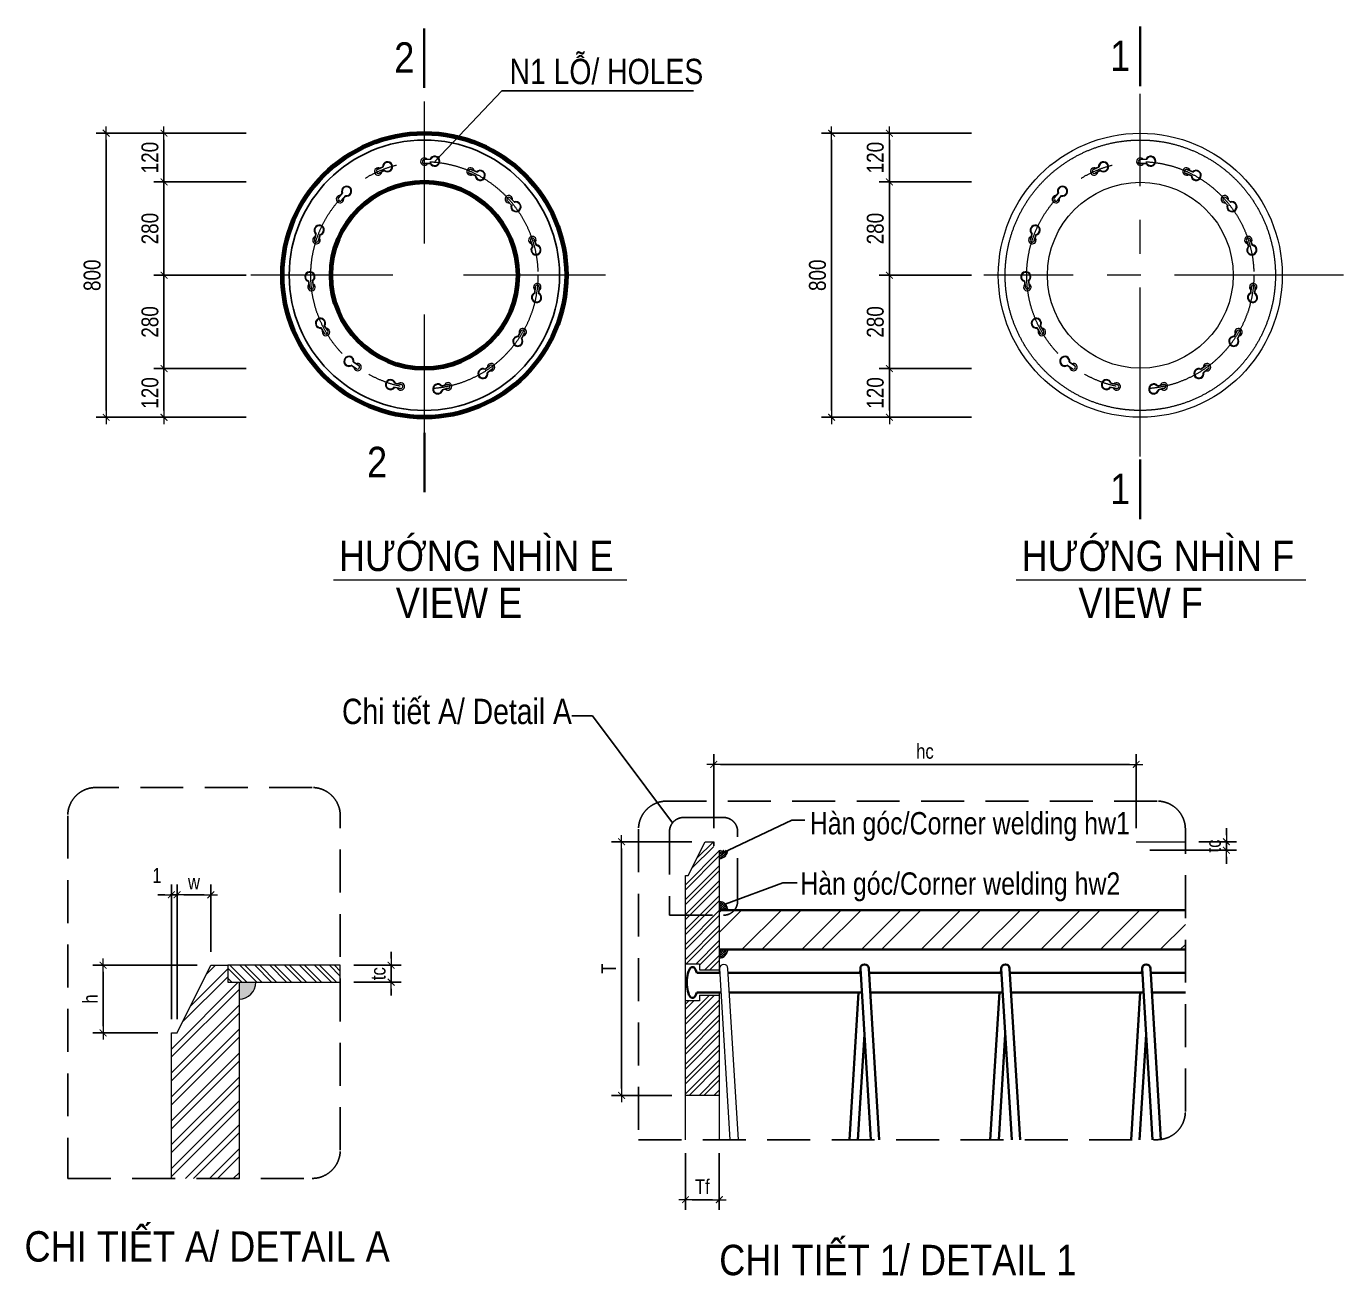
# Model space of a CAD drawing. Header units: millimetres. Extents: x -2123450 to -961021, y -260876 to 649159.
# Drawn here: x -1622978 to -1603493, y -89138 to -70667 of the extents above; entities that cross this region are included whole.
import ezdxf
from ezdxf.enums import TextEntityAlignment as Align

# ---------------------------------------------------------------- set-up
doc = ezdxf.new("R2010")
doc.units = ezdxf.units.MM
doc.header["$LTSCALE"] = 1000
doc.header["$MEASUREMENT"] = 0
doc.header["$PDMODE"] = 66
for name, pattern in [('CENTER2', [1.125, 0.75, -0.125, 0.125, -0.125]), ('CENTERX2', [4, 2.5, -0.5, 0.5, -0.5]), ('HIDDEN', [0.375, 0.25, -0.125]), ('HIDDEN2', [4.7625, 3.175, -1.5875])]:
    doc.linetypes.add(name, pattern=pattern)
doc.layers.get('0').update_dxf_attribs({"linetype": 'CONTINUOUS'})
doc.layers.get('DEFPOINTS').update_dxf_attribs({"linetype": 'CONTINUOUS'})
for name, color, linetype, lineweight in [('4.DIM-F', 1, 'CONTINUOUS', 15), ('NDC_S_AXIS', 5, 'CENTER2', 15), ('NDC_S_CONTINUOUS', 3, 'CONTINUOUS', 20), ('NDC_S_DIM', 1, 'CONTINUOUS', 9), ('NDC_S_HATCH MATERIAL', 8, 'CONTINUOUS', 13), ('NDC_S_LEADER', 1, 'CONTINUOUS', 9), ('NDC_S_REBAR', 4, 'CONTINUOUS', 35), ('NDC_S_REBAR NO. BOX', 1, 'CONTINUOUS', 9), ('NDC_S_REBAR SECTION', 6, 'CONTINUOUS', 25), ('NDC_S_STIRRUP', 2, 'CONTINUOUS', 25), ('NDC_S_VN TEXT', 7, 'CONTINUOUS', 9), ('netmanh', 6, 'CONTINUOUS', 15)]:
    doc.layers.add(name, color=color, linetype=linetype, lineweight=lineweight)
doc.styles.add('NDC_ARIAL', font='arial.ttf', dxfattribs={"width": 0.8})
doc.dimstyles.new('DIM', dxfattribs={"dimtxt": 0.03, "dimasz": 0.035, "dimexe": 0.03, "dimexo": 0.03, "dimgap": 0.005, "dimtad": 1, "dimdec": 0, "dimlfac": 10000, "dimzin": 0, "dimdsep": 46, "dimtxsty": 'NDC_ARIAL', "dimblk": 'DOTSMALL', "dimcen": 0.05, "dimclrd": 1, "dimclre": 1, "dimadec": 0, "dimazin": 0, "dimtfac": 1, "dimtdec": 0, "dimtofl": 0, "dimtmove": 0, "dimatfit": 3, "dimfxl": 0.03, "dimtolj": 1, "dimtzin": 0, "dimarcsym": 0})
doc.dimstyles.new('NDC_1-100', dxfattribs={"dimscale": 100, "dimtxt": 2.2, "dimasz": 1, "dimexe": 1.5, "dimexo": 2, "dimgap": 0.8, "dimtad": 1, "dimdec": 0, "dimdsep": 46, "dimtxsty": 'NDC_ARIAL', "dimblk": 'DIMMARK', "dimcen": 49999.938995, "dimdle": 1.5, "dimclrd": 1, "dimclre": 1, "dimclrt": 3, "dimadec": 0, "dimazin": 0, "dimtfac": 1, "dimtdec": 0, "dimtix": 1, "dimtmove": 2, "dimatfit": 3, "dimfxl": 1, "dimarcsym": 0})
doc.dimstyles.new('NDC_1-25(25)', dxfattribs={"dimscale": 100, "dimtxt": 2.5, "dimasz": 1, "dimexe": 1.5, "dimexo": 0, "dimgap": 0.8, "dimtad": 1, "dimdec": 0, "dimlfac": 0.25, "dimdsep": 46, "dimtxsty": 'NDC_ARIAL', "dimblk": 'DIMMARK', "dimcen": 49999.938995, "dimdle": 1.5, "dimclrd": 1, "dimclre": 1, "dimclrt": 3, "dimadec": 0, "dimazin": 0, "dimtfac": 1, "dimtdec": 0, "dimtix": 1, "dimtmove": 2, "dimatfit": 3, "dimfxl": 1, "dimarcsym": 0})

# ---------------------------------------------------------------- blocks, each defined once
blk = doc.blocks.new('DIMMARK')
at = {"layer": 'NDC_S_DIM', "color": 1}
blk.add_line((-1.5, 0), (1, 0), dxfattribs=at)
at = {"layer": 'NDC_S_DIM', "color": 2, "const_width": 0.15}
blk.add_lwpolyline([(-0.5, -0.5), (0.5, 0.5)], dxfattribs=at)
blk = doc.blocks.new('*D1329')
at = {"layer": 'DEFPOINTS', "color": 0, "transparency": 16777216}
for p in [(-1618335, -84548), (-1617582, -84548), (-1618335, -84798)]:
    blk.add_point(p, dxfattribs=at)
at = {"layer": 'NDC_S_DIM', "color": 1, "lineweight": -2, "transparency": 16777216}
for p, q in [((-1617582, -84448), (-1617582, -84348)), ((-1618135, -84548), (-1617432, -84548)), ((-1617582, -84798), (-1617582, -84548)), ((-1618135, -84798), (-1617432, -84798)), ((-1617582, -84898), (-1617582, -84998))]:
    blk.add_line(p, q, dxfattribs=at)
at = {"layer": 'NDC_S_DIM', "color": 1, "lineweight": -2, "transparency": 16777216, "xscale": 100, "yscale": 100, "zscale": 100}
for p, rotation in [((-1617582, -84548), 270), ((-1617582, -84798), 90)]:
    blk.add_blockref('DIMMARK', p, dxfattribs=dict(at, rotation=rotation))
at = {"layer": 'NDC_S_DIM', "color": 3, "transparency": 16777216, "insert": (-1617774, -84673), "char_height": 220, "attachment_point": 5, "rotation": 90, "style": 'NDC_ARIAL'}
blk.add_mtext('tc', dxfattribs=at)
blk = doc.blocks.new('*D1330')
at = {"layer": 'DEFPOINTS', "color": 0, "transparency": 16777216}
for p in [(-1620832, -83507), (-1620832, -85548), (-1620749, -85548)]:
    blk.add_point(p, dxfattribs=at)
at = {"layer": 'NDC_S_DIM', "color": 1, "lineweight": -2, "transparency": 16777216}
for p, q in [((-1620832, -85348), (-1620832, -83357)), ((-1620749, -85348), (-1620749, -83357)), ((-1620932, -83507), (-1621032, -83507)), ((-1620749, -83507), (-1620832, -83507)), ((-1620649, -83507), (-1620549, -83507))]:
    blk.add_line(p, q, dxfattribs=at)
at = {"layer": 'NDC_S_DIM', "color": 1, "lineweight": -2, "transparency": 16777216, "xscale": 100, "yscale": 100, "zscale": 100}
blk.add_blockref('DIMMARK', (-1620832, -83507), dxfattribs=at)
at = {"layer": 'NDC_S_DIM', "color": 1, "lineweight": -2, "transparency": 16777216, "xscale": 100, "yscale": 100, "zscale": 100, "rotation": 180}
blk.add_blockref('DIMMARK', (-1620749, -83507), dxfattribs=at)
at = {"layer": 'NDC_S_DIM', "color": 3, "transparency": 16777216, "insert": (-1621047, -83221), "char_height": 220, "attachment_point": 5, "style": 'NDC_ARIAL'}
blk.add_mtext('1', dxfattribs=at)
blk = doc.blocks.new('*D1331')
at = {"layer": 'DEFPOINTS', "color": 0, "transparency": 16777216}
for p in [(-1620249, -83507), (-1620249, -84548), (-1620749, -85548)]:
    blk.add_point(p, dxfattribs=at)
at = {"layer": 'NDC_S_DIM', "color": 1, "lineweight": -2, "transparency": 16777216}
for p, q in [((-1620749, -85348), (-1620749, -83357)), ((-1620249, -84348), (-1620249, -83357)), ((-1620649, -83507), (-1620349, -83507))]:
    blk.add_line(p, q, dxfattribs=at)
at = {"layer": 'NDC_S_DIM', "color": 1, "lineweight": -2, "transparency": 16777216, "xscale": 100, "yscale": 100, "zscale": 100, "rotation": 180}
blk.add_blockref('DIMMARK', (-1620749, -83507), dxfattribs=at)
at = {"layer": 'NDC_S_DIM', "color": 1, "lineweight": -2, "transparency": 16777216, "xscale": 100, "yscale": 100, "zscale": 100}
blk.add_blockref('DIMMARK', (-1620249, -83507), dxfattribs=at)
at = {"layer": 'NDC_S_DIM', "color": 3, "transparency": 16777216, "insert": (-1620499, -83317), "char_height": 220, "attachment_point": 5, "style": 'NDC_ARIAL'}
blk.add_mtext('w', dxfattribs=at)
blk = doc.blocks.new('*D1332')
at = {"layer": 'DEFPOINTS', "color": 0, "transparency": 16777216}
for p in [(-1620249, -84548), (-1621843, -85548), (-1620832, -85548)]:
    blk.add_point(p, dxfattribs=at)
at = {"layer": 'NDC_S_DIM', "color": 1, "lineweight": -2, "transparency": 16777216}
for p, q in [((-1620449, -84548), (-1621993, -84548)), ((-1621843, -84648), (-1621843, -85448)), ((-1621032, -85548), (-1621993, -85548))]:
    blk.add_line(p, q, dxfattribs=at)
at = {"layer": 'NDC_S_DIM', "color": 1, "lineweight": -2, "transparency": 16777216, "xscale": 100, "yscale": 100, "zscale": 100}
for p, rotation in [((-1621843, -84548), 90), ((-1621843, -85548), 270)]:
    blk.add_blockref('DIMMARK', p, dxfattribs=dict(at, rotation=rotation))
at = {"layer": 'NDC_S_DIM', "color": 3, "transparency": 16777216, "insert": (-1622033, -85048), "char_height": 220, "attachment_point": 5, "rotation": 90, "style": 'NDC_ARIAL'}
blk.add_mtext('h', dxfattribs=at)
blk = doc.blocks.new('*D1322')
at = {"layer": 'DEFPOINTS', "color": 0, "transparency": 16777216}
for p in [(-1612811, -81579), (-1612811, -82723), (-1606561, -82723)]:
    blk.add_point(p, dxfattribs=at)
at = {"layer": 'NDC_S_DIM', "color": 1, "lineweight": -2, "transparency": 16777216}
for p, q in [((-1612811, -82523), (-1612811, -81429)), ((-1606561, -82523), (-1606561, -81429)), ((-1606661, -81579), (-1612711, -81579))]:
    blk.add_line(p, q, dxfattribs=at)
at = {"layer": 'NDC_S_DIM', "color": 1, "lineweight": -2, "transparency": 16777216, "xscale": 100, "yscale": 100, "zscale": 100, "rotation": 180}
blk.add_blockref('DIMMARK', (-1612811, -81579), dxfattribs=at)
at = {"layer": 'NDC_S_DIM', "color": 1, "lineweight": -2, "transparency": 16777216, "xscale": 100, "yscale": 100, "zscale": 100}
blk.add_blockref('DIMMARK', (-1606561, -81579), dxfattribs=at)
at = {"layer": 'NDC_S_DIM', "color": 3, "transparency": 16777216, "insert": (-1609686, -81387), "char_height": 220, "attachment_point": 5, "style": 'NDC_ARIAL'}
blk.add_mtext('hc', dxfattribs=at)
blk = doc.blocks.new('*D1323')
at = {"layer": 'DEFPOINTS', "color": 0, "transparency": 16777216}
for p in [(-1605834, -82723), (-1606561, -82848), (-1605227, -82848)]:
    blk.add_point(p, dxfattribs=at)
at = {"layer": 'NDC_S_DIM', "color": 1, "lineweight": -2, "transparency": 16777216}
for p, q in [((-1605227, -82623), (-1605227, -82523)), ((-1605634, -82723), (-1605077, -82723)), ((-1605227, -82723), (-1605227, -82848)), ((-1606361, -82848), (-1605077, -82848)), ((-1605227, -82948), (-1605227, -83048))]:
    blk.add_line(p, q, dxfattribs=at)
at = {"layer": 'NDC_S_DIM', "color": 1, "lineweight": -2, "transparency": 16777216, "xscale": 100, "yscale": 100, "zscale": 100}
for p, rotation in [((-1605227, -82723), 270), ((-1605227, -82848), 90)]:
    blk.add_blockref('DIMMARK', p, dxfattribs=dict(at, rotation=rotation))
at = {"layer": 'NDC_S_DIM', "color": 3, "transparency": 16777216, "insert": (-1605419, -82785), "char_height": 220, "attachment_point": 5, "rotation": 90, "style": 'NDC_ARIAL'}
blk.add_mtext('tc', dxfattribs=at)
blk = doc.blocks.new('*D1341')
at = {"layer": 'DEFPOINTS', "color": 0, "transparency": 16777216}
for p in [(-1613228, -87128), (-1612728, -87128), (-1612728, -88015)]:
    blk.add_point(p, dxfattribs=at)
at = {"layer": 'NDC_S_DIM', "color": 1, "lineweight": -2, "transparency": 16777216}
for p, q in [((-1613228, -87328), (-1613228, -88165)), ((-1612728, -87328), (-1612728, -88165)), ((-1613128, -88015), (-1612828, -88015))]:
    blk.add_line(p, q, dxfattribs=at)
at = {"layer": 'NDC_S_DIM', "color": 1, "lineweight": -2, "transparency": 16777216, "xscale": 100, "yscale": 100, "zscale": 100, "rotation": 180}
blk.add_blockref('DIMMARK', (-1613228, -88015), dxfattribs=at)
at = {"layer": 'NDC_S_DIM', "color": 1, "lineweight": -2, "transparency": 16777216, "xscale": 100, "yscale": 100, "zscale": 100}
blk.add_blockref('DIMMARK', (-1612728, -88015), dxfattribs=at)
at = {"layer": 'NDC_S_DIM', "color": 3, "transparency": 16777216, "insert": (-1612978, -87823), "char_height": 220, "attachment_point": 5, "style": 'NDC_ARIAL'}
blk.add_mtext('Tf', dxfattribs=at)
blk = doc.blocks.new('*D1342')
at = {"layer": 'DEFPOINTS', "color": 0, "transparency": 16777216}
for p in [(-1612936, -82723), (-1614174, -86473), (-1613228, -86473)]:
    blk.add_point(p, dxfattribs=at)
at = {"layer": 'NDC_S_DIM', "color": 1, "lineweight": -2, "transparency": 16777216}
for p, q in [((-1613136, -82723), (-1614324, -82723)), ((-1614174, -82823), (-1614174, -86373)), ((-1613428, -86473), (-1614324, -86473))]:
    blk.add_line(p, q, dxfattribs=at)
at = {"layer": 'NDC_S_DIM', "color": 1, "lineweight": -2, "transparency": 16777216, "xscale": 100, "yscale": 100, "zscale": 100}
for p, rotation in [((-1614174, -82723), 90), ((-1614174, -86473), 270)]:
    blk.add_blockref('DIMMARK', p, dxfattribs=dict(at, rotation=rotation))
at = {"layer": 'NDC_S_DIM', "color": 3, "transparency": 16777216, "insert": (-1614364, -84598), "char_height": 220, "attachment_point": 5, "rotation": 90, "style": 'NDC_ARIAL'}
blk.add_mtext('T', dxfattribs=at)
blk = doc.blocks.new('_DotSmall')
at = {"color": 0, "linetype": 'ByBlock', "lineweight": 9, "const_width": 0.5}
blk.add_lwpolyline([(-0.0625, 0, 1), (0.0625, 0, 1)], format="xyb", close=True, dxfattribs=at)
blk = doc.blocks.new('dau coc')
at = {"layer": 'NDC_S_AXIS', "linetype": 'HIDDEN', "ltscale": 0.001}
for p, q in [((0, -0.3192), (0, 0.3192)), ((0.3192, 0), (-0.3192, 0))]:
    blk.add_line(p, q, dxfattribs=at)
at = {"layer": 'NDC_S_CONTINUOUS', "lineweight": 100}
for radius in [0.25, 0.1643]:
    blk.add_circle((0, 0), radius, dxfattribs=at)
at = {"layer": 'NDC_S_STIRRUP'}
blk.add_circle((0, 0), 0.238, dxfattribs=at)
blk = doc.blocks.new('*D1261')
at = {"layer": 'DEFPOINTS', "color": 0, "transparency": 16777216}
for p in [(-1621797, -72247), (-1619727, -72247), (-1619727, -76447)]:
    blk.add_point(p, dxfattribs=at)
at = {"layer": 'NDC_S_DIM', "color": 1, "lineweight": -2, "transparency": 16777216}
for p, q in [((-1619727, -72247), (-1621947, -72247)), ((-1621797, -76347), (-1621797, -72347)), ((-1619727, -76447), (-1621947, -76447))]:
    blk.add_line(p, q, dxfattribs=at)
at = {"layer": 'NDC_S_DIM', "color": 1, "lineweight": -2, "transparency": 16777216, "xscale": 100, "yscale": 100, "zscale": 100}
for p, rotation in [((-1621797, -72247), 90), ((-1621797, -76447), 270)]:
    blk.add_blockref('DIMMARK', p, dxfattribs=dict(at, rotation=rotation))
at = {"layer": 'NDC_S_DIM', "color": 3, "lineweight": 100, "transparency": 16777216, "insert": (-1622004, -74347), "char_height": 250, "attachment_point": 5, "rotation": 90, "style": 'NDC_ARIAL'}
blk.add_mtext('800', dxfattribs=at)
blk = doc.blocks.new('*D1262')
at = {"layer": 'DEFPOINTS', "color": 0, "transparency": 16777216}
for p in [(-1620942, -75727), (-1619727, -75727), (-1619727, -76447)]:
    blk.add_point(p, dxfattribs=at)
at = {"layer": 'NDC_S_DIM', "color": 1, "lineweight": -2, "transparency": 16777216}
for p, q in [((-1619727, -75727), (-1621092, -75727)), ((-1620942, -76347), (-1620942, -75827)), ((-1619727, -76447), (-1621092, -76447))]:
    blk.add_line(p, q, dxfattribs=at)
at = {"layer": 'NDC_S_DIM', "color": 1, "lineweight": -2, "transparency": 16777216, "xscale": 100, "yscale": 100, "zscale": 100}
for p, rotation in [((-1620942, -75727), 90), ((-1620942, -76447), 270)]:
    blk.add_blockref('DIMMARK', p, dxfattribs=dict(at, rotation=rotation))
at = {"layer": 'NDC_S_DIM', "color": 3, "lineweight": 100, "transparency": 16777216, "insert": (-1621149, -76087), "char_height": 250, "attachment_point": 5, "rotation": 90, "style": 'NDC_ARIAL'}
blk.add_mtext('120', dxfattribs=at)
blk = doc.blocks.new('*D1263')
at = {"layer": 'DEFPOINTS', "color": 0, "transparency": 16777216}
for p in [(-1620942, -74347), (-1619727, -74347), (-1619727, -75727)]:
    blk.add_point(p, dxfattribs=at)
at = {"layer": 'NDC_S_DIM', "color": 1, "lineweight": -2, "transparency": 16777216}
for p, q in [((-1619727, -74347), (-1621092, -74347)), ((-1620942, -75627), (-1620942, -74447)), ((-1619727, -75727), (-1621092, -75727))]:
    blk.add_line(p, q, dxfattribs=at)
at = {"layer": 'NDC_S_DIM', "color": 1, "lineweight": -2, "transparency": 16777216, "xscale": 100, "yscale": 100, "zscale": 100}
for p, rotation in [((-1620942, -74347), 90), ((-1620942, -75727), 270)]:
    blk.add_blockref('DIMMARK', p, dxfattribs=dict(at, rotation=rotation))
at = {"layer": 'NDC_S_DIM', "color": 3, "lineweight": 100, "transparency": 16777216, "insert": (-1621149, -75037), "char_height": 250, "attachment_point": 5, "rotation": 90, "style": 'NDC_ARIAL'}
blk.add_mtext('280', dxfattribs=at)
blk = doc.blocks.new('*D1264')
at = {"layer": 'DEFPOINTS', "color": 0, "transparency": 16777216}
for p in [(-1620942, -72967), (-1619727, -72967), (-1619727, -74347)]:
    blk.add_point(p, dxfattribs=at)
at = {"layer": 'NDC_S_DIM', "color": 1, "lineweight": -2, "transparency": 16777216}
for p, q in [((-1619727, -72967), (-1621092, -72967)), ((-1620942, -74247), (-1620942, -73067)), ((-1619727, -74347), (-1621092, -74347))]:
    blk.add_line(p, q, dxfattribs=at)
at = {"layer": 'NDC_S_DIM', "color": 1, "lineweight": -2, "transparency": 16777216, "xscale": 100, "yscale": 100, "zscale": 100}
for p, rotation in [((-1620942, -72967), 90), ((-1620942, -74347), 270)]:
    blk.add_blockref('DIMMARK', p, dxfattribs=dict(at, rotation=rotation))
at = {"layer": 'NDC_S_DIM', "color": 3, "lineweight": 100, "transparency": 16777216, "insert": (-1621149, -73657), "char_height": 250, "attachment_point": 5, "rotation": 90, "style": 'NDC_ARIAL'}
blk.add_mtext('280', dxfattribs=at)
blk = doc.blocks.new('*D1265')
at = {"layer": 'DEFPOINTS', "color": 0, "transparency": 16777216}
for p in [(-1620942, -72247), (-1619727, -72247), (-1619727, -72967)]:
    blk.add_point(p, dxfattribs=at)
at = {"layer": 'NDC_S_DIM', "color": 1, "lineweight": -2, "transparency": 16777216}
for p, q in [((-1619727, -72247), (-1621092, -72247)), ((-1620942, -72867), (-1620942, -72347)), ((-1619727, -72967), (-1621092, -72967))]:
    blk.add_line(p, q, dxfattribs=at)
at = {"layer": 'NDC_S_DIM', "color": 1, "lineweight": -2, "transparency": 16777216, "xscale": 100, "yscale": 100, "zscale": 100}
for p, rotation in [((-1620942, -72247), 90), ((-1620942, -72967), 270)]:
    blk.add_blockref('DIMMARK', p, dxfattribs=dict(at, rotation=rotation))
at = {"layer": 'NDC_S_DIM', "color": 3, "lineweight": 100, "transparency": 16777216, "insert": (-1621149, -72607), "char_height": 250, "attachment_point": 5, "rotation": 90, "style": 'NDC_ARIAL'}
blk.add_mtext('120', dxfattribs=at)
blk = doc.blocks.new('*D1266')
at = {"layer": 'DEFPOINTS', "color": 0, "transparency": 16777216}
for p in [(-1611067, -72247), (-1608997, -72247), (-1608997, -76447)]:
    blk.add_point(p, dxfattribs=at)
at = {"layer": 'NDC_S_DIM', "color": 1, "lineweight": -2, "transparency": 16777216}
for p, q in [((-1608997, -72247), (-1611217, -72247)), ((-1611067, -76347), (-1611067, -72347)), ((-1608997, -76447), (-1611217, -76447))]:
    blk.add_line(p, q, dxfattribs=at)
at = {"layer": 'NDC_S_DIM', "color": 1, "lineweight": -2, "transparency": 16777216, "xscale": 100, "yscale": 100, "zscale": 100}
for p, rotation in [((-1611067, -72247), 90), ((-1611067, -76447), 270)]:
    blk.add_blockref('DIMMARK', p, dxfattribs=dict(at, rotation=rotation))
at = {"layer": 'NDC_S_DIM', "color": 3, "lineweight": 100, "transparency": 16777216, "insert": (-1611275, -74347), "char_height": 250, "attachment_point": 5, "rotation": 90, "style": 'NDC_ARIAL'}
blk.add_mtext('800', dxfattribs=at)
blk = doc.blocks.new('*D1267')
at = {"layer": 'DEFPOINTS', "color": 0, "transparency": 16777216}
for p in [(-1610212, -75727), (-1608997, -75727), (-1608997, -76447)]:
    blk.add_point(p, dxfattribs=at)
at = {"layer": 'NDC_S_DIM', "color": 1, "lineweight": -2, "transparency": 16777216}
for p, q in [((-1608997, -75727), (-1610362, -75727)), ((-1610212, -76347), (-1610212, -75827)), ((-1608997, -76447), (-1610362, -76447))]:
    blk.add_line(p, q, dxfattribs=at)
at = {"layer": 'NDC_S_DIM', "color": 1, "lineweight": -2, "transparency": 16777216, "xscale": 100, "yscale": 100, "zscale": 100}
for p, rotation in [((-1610212, -75727), 90), ((-1610212, -76447), 270)]:
    blk.add_blockref('DIMMARK', p, dxfattribs=dict(at, rotation=rotation))
at = {"layer": 'NDC_S_DIM', "color": 3, "lineweight": 100, "transparency": 16777216, "insert": (-1610420, -76087), "char_height": 250, "attachment_point": 5, "rotation": 90, "style": 'NDC_ARIAL'}
blk.add_mtext('120', dxfattribs=at)
blk = doc.blocks.new('*D1268')
at = {"layer": 'DEFPOINTS', "color": 0, "transparency": 16777216}
for p in [(-1610212, -74347), (-1608997, -74347), (-1608997, -75727)]:
    blk.add_point(p, dxfattribs=at)
at = {"layer": 'NDC_S_DIM', "color": 1, "lineweight": -2, "transparency": 16777216}
for p, q in [((-1608997, -74347), (-1610362, -74347)), ((-1610212, -75627), (-1610212, -74447)), ((-1608997, -75727), (-1610362, -75727))]:
    blk.add_line(p, q, dxfattribs=at)
at = {"layer": 'NDC_S_DIM', "color": 1, "lineweight": -2, "transparency": 16777216, "xscale": 100, "yscale": 100, "zscale": 100}
for p, rotation in [((-1610212, -74347), 90), ((-1610212, -75727), 270)]:
    blk.add_blockref('DIMMARK', p, dxfattribs=dict(at, rotation=rotation))
at = {"layer": 'NDC_S_DIM', "color": 3, "lineweight": 100, "transparency": 16777216, "insert": (-1610420, -75037), "char_height": 250, "attachment_point": 5, "rotation": 90, "style": 'NDC_ARIAL'}
blk.add_mtext('280', dxfattribs=at)
blk = doc.blocks.new('*D1269')
at = {"layer": 'DEFPOINTS', "color": 0, "transparency": 16777216}
for p in [(-1610212, -72967), (-1608997, -72967), (-1608997, -74347)]:
    blk.add_point(p, dxfattribs=at)
at = {"layer": 'NDC_S_DIM', "color": 1, "lineweight": -2, "transparency": 16777216}
for p, q in [((-1608997, -72967), (-1610362, -72967)), ((-1610212, -74247), (-1610212, -73067)), ((-1608997, -74347), (-1610362, -74347))]:
    blk.add_line(p, q, dxfattribs=at)
at = {"layer": 'NDC_S_DIM', "color": 1, "lineweight": -2, "transparency": 16777216, "xscale": 100, "yscale": 100, "zscale": 100}
for p, rotation in [((-1610212, -72967), 90), ((-1610212, -74347), 270)]:
    blk.add_blockref('DIMMARK', p, dxfattribs=dict(at, rotation=rotation))
at = {"layer": 'NDC_S_DIM', "color": 3, "lineweight": 100, "transparency": 16777216, "insert": (-1610420, -73657), "char_height": 250, "attachment_point": 5, "rotation": 90, "style": 'NDC_ARIAL'}
blk.add_mtext('280', dxfattribs=at)
blk = doc.blocks.new('*D1270')
at = {"layer": 'DEFPOINTS', "color": 0, "transparency": 16777216}
for p in [(-1610212, -72247), (-1608997, -72247), (-1608997, -72967)]:
    blk.add_point(p, dxfattribs=at)
at = {"layer": 'NDC_S_DIM', "color": 1, "lineweight": -2, "transparency": 16777216}
for p, q in [((-1608997, -72247), (-1610362, -72247)), ((-1610212, -72867), (-1610212, -72347)), ((-1608997, -72967), (-1610362, -72967))]:
    blk.add_line(p, q, dxfattribs=at)
at = {"layer": 'NDC_S_DIM', "color": 1, "lineweight": -2, "transparency": 16777216, "xscale": 100, "yscale": 100, "zscale": 100}
for p, rotation in [((-1610212, -72247), 90), ((-1610212, -72967), 270)]:
    blk.add_blockref('DIMMARK', p, dxfattribs=dict(at, rotation=rotation))
at = {"layer": 'NDC_S_DIM', "color": 3, "lineweight": 100, "transparency": 16777216, "insert": (-1610420, -72607), "char_height": 250, "attachment_point": 5, "rotation": 90, "style": 'NDC_ARIAL'}
blk.add_mtext('120', dxfattribs=at)
blk = doc.blocks.new('neo thép')
at = {"layer": 'NDC_S_REBAR NO. BOX'}
for centre, radius, start, end in [((-1615125, 259907), 55, 35.1861, 329.0747), ((-1614971, 259913), 75, 205.7086, 158.5522), ((-1614971, 259913), 65, 209.6168, 154.644)]:
    blk.add_arc(centre, radius, start, end, dxfattribs=at)
at = {"layer": 'NDC_S_REBAR NO. BOX', "color": 1}
blk.add_arc((-1615125, 259907), 30, 92.1304, 272.1304, dxfattribs=at)
at = {"layer": 'NDC_S_REBAR SECTION', "color": 1}
for p, q in [((-1615127, 259937), (-1615029, 259941)), ((-1615124, 259877), (-1615027, 259881))]:
    blk.add_line(p, q, dxfattribs=at)
blk = doc.blocks.new('*U1231')
at = {"layer": 'NDC_S_REBAR SECTION', "color": 1}
blk.add_blockref('neo thép', (1615038, -259913), dxfattribs=at)
blk = doc.blocks.new('*U1232')
at = {"layer": 'NDC_S_REBAR SECTION', "color": 0, "linetype": 'ByBlock', "lineweight": -2, "transparency": 16777216}
blk.add_blockref('*U1231', (-1617010, 260082), dxfattribs=at)
for p, rotation in [((-1617703, 259972), 23.99999999999997), ((-1616332, 259900), 336.0000000000001), ((-1618292, 259589), 47.99999999999999), ((-1615786, 259459), 312), ((-1618673, 259000), 71.99999999999997), ((-1615467, 258834), 288), ((-1618783, 258307), 95.99999999999999), ((-1615430, 258133), 264), ((-1618601, 257629), 120), ((-1615681, 257477), 240), ((-1618159, 257084), 144), ((-1616177, 256981), 215.9999999999999), ((-1617533, 256765), 168.0000000000001), ((-1616832, 256729), 192)]:
    blk.add_blockref('*U1231', p, dxfattribs=dict(at, rotation=rotation))
blk = doc.blocks.new('*U1233')
at = {"layer": 'NDC_S_REBAR SECTION', "color": 1}
blk.add_blockref('neo thép', (1615038, -259913), dxfattribs=at)
blk = doc.blocks.new('*U1234')
at = {"layer": 'NDC_S_REBAR SECTION', "color": 0, "linetype": 'ByBlock', "lineweight": -2, "transparency": 16777216}
blk.add_blockref('*U1233', (-1617010, 260082), dxfattribs=at)
for p, rotation in [((-1617703, 259972), 23.99999999999997), ((-1616332, 259900), 336.0000000000001), ((-1618292, 259589), 47.99999999999999), ((-1615786, 259459), 312), ((-1618673, 259000), 71.99999999999997), ((-1615467, 258834), 288), ((-1618783, 258307), 95.99999999999999), ((-1615430, 258133), 264), ((-1618601, 257629), 120), ((-1615681, 257477), 240), ((-1618159, 257084), 144), ((-1616177, 256981), 215.9999999999999), ((-1617533, 256765), 168.0000000000001), ((-1616832, 256729), 192)]:
    blk.add_blockref('*U1233', p, dxfattribs=dict(at, rotation=rotation))

msp = doc.modelspace()

# ---------------------------------------------------------------- hatches: boundary and pattern name
at = {"layer": 'NDC_S_HATCH MATERIAL'}
h = msp.add_hatch(dxfattribs=at)
h.set_pattern_fill('ANSI32', color=256, scale=416.666667)
h.set_pattern_definition([(45, (-3220705.44, 546052.89), (-110.485435, 110.485435), []), (45, (-3220631.78, 546052.89), (-110.485435, 110.485435), [])])
h.paths.add_polyline_path([(-1612727.78, -84991.28), (-1613019.45, -84991.28), (-1613019.45, -85074.61), (-1613227.78, -85074.61), (-1613227.78, -86472.53), (-1612727.78, -86472.53)])
h.paths.add_polyline_path([(-1613227.78, -84532.94), (-1613019.45, -84532.94), (-1613019.45, -84616.28), (-1612727.78, -84616.28), (-1612727.78, -82847.53), (-1612811.11, -82847.53), (-1612811.11, -82722.53), (-1612936.11, -82722.53), (-1613186.11, -83222.53), (-1613227.78, -83222.53)])
h = msp.add_hatch(dxfattribs=at)
h.set_pattern_fill('ANSI37', color=256, scale=208.333333)
h.set_pattern_definition([(45, (-1971340.815, -313436.95), (-18.4142391, 18.4142391), []), (135, (-1971340.815, -313436.95), (-18.4142391, -18.4142391), [])])
edge = h.paths.add_edge_path()
edge.add_line((-1612602.78, -82847.53), (-1612727.78, -82847.53))
edge.add_line((-1612727.78, -82847.53), (-1612727.78, -82972.53))
edge.add_arc((-1612727.78, -82847.53), 125, 270, 360)
h = msp.add_hatch(dxfattribs=at)
h.set_pattern_fill('ANSI37', color=256, scale=208.333333)
h.set_pattern_definition([(45, (-2072171.43, -676158.44), (-18.4142391, 18.4142391), []), (135, (-2072171.43, -676158.44), (-18.4142391, -18.4142391), [])])
h.paths.add_polyline_path([(-1612727.78, -83608.23), (-1612727.78, -83733.23), (-1612602.78, -83733.23, 0.41421356)])
h = msp.add_hatch(dxfattribs=at)
h.set_pattern_fill('ANSI32', color=256, scale=1666.666667)
h.set_pattern_definition([(45, (-1259750.46, -78156.27), (-441.9417, 441.9417), []), (45, (-1259455.8, -78156.27), (-441.9417, 441.9417), [])])
h.paths.add_polyline_path([(-1605833.96, -83733.23), (-1612727.78, -83733.23), (-1612727.78, -84316.56), (-1605833.96, -84316.56)])
h = msp.add_hatch(dxfattribs=at)
h.set_pattern_fill('ANSI37', color=256, scale=208.333333)
h.set_pattern_definition([(45, (-2072171.43, -676741.773), (-18.4142391, 18.4142391), []), (135, (-2072171.43, -676741.773), (-18.4142391, -18.4142391), [])])
h.paths.add_polyline_path([(-1612727.78, -84441.56), (-1612727.78, -84316.56), (-1612602.78, -84316.56, -0.41421356)])
h = msp.add_hatch(dxfattribs=at)
h.set_pattern_fill('ANSI32', color=256, scale=666.666667)
h.set_pattern_definition([(45, (-1690760.65, -210162.75), (-176.7767, 176.7767), []), (45, (-1690642.8, -210162.75), (-176.7767, 176.7767), [])])
h.paths.add_polyline_path([(-1619831.97, -84798), (-1619998.63, -84798), (-1619998.63, -84548), (-1620248.63, -84548), (-1620748.63, -85548), (-1620831.97, -85548), (-1620831.97, -87700.08), (-1619831.97, -87700.08)])
h = msp.add_hatch(dxfattribs=at)
h.set_pattern_fill('ANSI32', color=256, scale=416.666667, angle=90)
h.set_pattern_definition([(135, (-1757413.9, -255651.36), (-110.48543, -110.48543), []), (135, (-1757413.9, -255577.7), (-110.48543, -110.48543), [])])
h.paths.add_polyline_path([(-1619998.63, -84548), (-1619998.63, -84798), (-1618334.88, -84798), (-1618334.88, -84548)])
h = msp.add_hatch(color=256, dxfattribs=at)
h.dxf.hatch_style = 1
edge = h.paths.add_edge_path()
edge.add_line((-1619581.97, -84798), (-1619831.97, -84798))
edge.add_line((-1619831.97, -84798), (-1619831.97, -85048))
edge.add_arc((-1619831.97, -84798), 250, 270, 360)

# ---------------------------------------------------------------- linework, layer by layer
at = {"linetype": 'HIDDEN2', "ltscale": 0.2}
for points in [[(-1622365.75, -87700.08), (-1618751.55, -87700.08, 0.41421356), (-1618334.88, -87283.41), (-1618334.88, -82337.28, 0.41421356), (-1618751.55, -81920.61), (-1621949.08, -81920.61, 0.41421356), (-1622365.75, -82337.28)], [(-1606250.62, -82121.54), (-1613506.33, -82121.54, 0.41421356), (-1613923, -82538.2), (-1613923, -87127.66), (-1606250.62, -87127.66, 0.41421356), (-1605833.96, -86711), (-1605833.96, -82538.2, 0.41421356)], [(-1613464.53, -83808.86), (-1612665.15, -83808.86, 0.41421356), (-1612456.81, -83600.53), (-1612456.81, -82572.33, 0.41421356), (-1612665.15, -82364), (-1613256.2, -82364, 0.41421356), (-1613464.53, -82572.33)]]:
    msp.add_lwpolyline(points, format="xyb", close=True, dxfattribs=at)
at = {"layer": '4.DIM-F'}
for p, q in [((-1618433.58, -78851.36), (-1614093.59, -78851.36)), ((-1608334.89, -78851.36), (-1604051.63, -78851.36))]:
    msp.add_line(p, q, dxfattribs=at)
at = {"layer": 'NDC_S_AXIS', "linetype": 'CENTERX2'}
for p, q in [((-1606500.63, -77028.08), (-1606500.63, -71665.38)), ((-1603492.58, -74346.73), (-1608812.71, -74346.73))]:
    msp.add_line(p, q, dxfattribs=at)
at = {"layer": 'NDC_S_AXIS', "ltscale": 500}
msp.add_circle((-1606500.63, -74346.73), 1999.2, dxfattribs=at)
at = {"layer": 'NDC_S_AXIS', "linetype": 'CENTERX2'}
for centre in [(-1617090.59, -74346.73), (-1606500.63, -74346.73)]:
    msp.add_circle(centre, 1680, dxfattribs=at)
at = {"layer": 'NDC_S_CONTINUOUS'}
for p, q in [((-1612811.11, -82785.03), (-1612811.11, -82722.53)), ((-1606561.11, -82722.53), (-1605833.96, -82722.53)), ((-1612727.78, -82847.53), (-1612727.78, -84660.03)), ((-1613019.45, -84532.94), (-1613227.78, -84532.94)), ((-1613019.45, -84532.94), (-1613019.45, -84616.28)), ((-1613019.45, -84616.28), (-1612727.78, -84616.28)), ((-1612727.78, -84951.69), (-1612727.78, -87127.66)), ((-1613019.45, -85074.61), (-1613227.78, -85074.61)), ((-1613019.45, -84991.28), (-1613019.45, -85074.61)), ((-1613019.45, -84991.28), (-1612727.78, -84991.28)), ((-1612727.78, -86472.53), (-1613227.78, -86472.53))]:
    msp.add_line(p, q, dxfattribs=at)
for points in [[(-1613227.78, -87127.66), (-1613227.78, -83222.53), (-1613186.11, -83222.53), (-1612936.11, -82722.53), (-1612811.11, -82722.53), (-1612811.11, -82785.03)], [(-1620831.97, -87700.08), (-1620831.97, -85548), (-1620748.63, -85548), (-1620248.63, -84548), (-1619998.63, -84548), (-1619998.63, -84798), (-1619831.97, -84798), (-1619831.97, -87700.08)]]:
    msp.add_lwpolyline(points, dxfattribs=at)
msp.add_lwpolyline([(-1619998.63, -84798), (-1618334.88, -84798), (-1618334.88, -84548), (-1619998.63, -84548)], close=True, dxfattribs=at)
for radius in [2100, 1374.24]:
    msp.add_circle((-1606500.63, -74346.73), radius, dxfattribs=at)
msp.add_arc((-1612727.78, -82847.53), 125, 270, 0, dxfattribs=at)
at = {"layer": 'NDC_S_HATCH MATERIAL'}
msp.add_lwpolyline([(-1612444.49, -87127.66), (-1612599.9, -84597.57, 0.99812057), (-1612725.14, -84597.57), (-1612569.73, -87127.66)], format="xyb", dxfattribs=at)
for centre, start, end in [((-1612727.78, -83733.23), 0, 90), ((-1612727.78, -84316.56), 270, 0)]:
    msp.add_arc(centre, 125, start, end, dxfattribs=at)
at = {"layer": 'NDC_S_REBAR'}
for p, q in [((-1617092.96, -70696.13), (-1617092.96, -71575.41)), ((-1606500.63, -70666.92), (-1606500.63, -71553.24)), ((-1617090.59, -76675.92), (-1617090.59, -77555.2)), ((-1606500.63, -77069.16), (-1606500.63, -77955.48)), ((-1613061.11, -84660.03), (-1612727.54, -84660.03)), ((-1612596.07, -84660.03), (-1610637.97, -84660.03)), ((-1610641.81, -84597.57), (-1610646.61, -84660.03)), ((-1610486.4, -87127.66), (-1610641.81, -84597.57)), ((-1610361.16, -87127.66), (-1610516.57, -84597.57)), ((-1610512.73, -84660.03), (-1608554.64, -84660.03)), ((-1608558.47, -84597.57), (-1608563.28, -84660.03)), ((-1608403.06, -87127.66), (-1608558.47, -84597.57)), ((-1608277.83, -87127.66), (-1608433.24, -84597.57)), ((-1608429.4, -84660.03), (-1606561.11, -84660.03)), ((-1606561.11, -84660.03), (-1606471.3, -84660.03)), ((-1606475.14, -84597.57), (-1606479.95, -84660.03)), ((-1606319.73, -87127.66), (-1606475.14, -84597.57)), ((-1606194.49, -87127.66), (-1606349.9, -84597.57)), ((-1606346.07, -84660.03), (-1605833.96, -84660.03)), ((-1613061.11, -84951.69), (-1612703.39, -84951.69)), ((-1612578.15, -84951.69), (-1610620.05, -84951.69)), ((-1610669.06, -84951.69), (-1610802.72, -87127.66)), ((-1610494.82, -84951.69), (-1608536.72, -84951.69)), ((-1608585.72, -84951.69), (-1608719.38, -87127.66)), ((-1608411.49, -84951.69), (-1606561.11, -84951.69)), ((-1606502.39, -84951.69), (-1606636.05, -87127.66)), ((-1606561.11, -84951.69), (-1606453.39, -84951.69)), ((-1606328.15, -84951.69), (-1605833.96, -84951.69)), ((-1610581.94, -85572.23), (-1610677.48, -87127.66)), ((-1608498.6, -85572.23), (-1608594.15, -87127.66)), ((-1606415.27, -85572.23), (-1606510.81, -87127.66))]:
    msp.add_line(p, q, dxfattribs=at)
for points in [[(-1605833.96, -83733.23), (-1612727.78, -83733.23)], [(-1612727.78, -84316.56), (-1605833.96, -84316.56)]]:
    msp.add_lwpolyline(points, dxfattribs=at)
for centre in [(-1610579.31, -84597.57), (-1608495.97, -84597.57), (-1606412.64, -84597.57)]:
    msp.add_arc(centre, 62.5, 0, 180, dxfattribs=at)
msp.add_ellipse((-1613124.73, -84803.78), major_axis=(0, 229), ratio=0.36390241, start_param=5.39102476, end_param=10.29333761, dxfattribs=at)
at = {"layer": 'netmanh'}
msp.add_arc((-1619831.97, -84798), 250, 270, 0, dxfattribs=at)

# ---------------------------------------------------------------- block references
at = {"layer": 'NDC_S_AXIS', "ltscale": 500, "xscale": 8399.999999999982, "yscale": 8399.999999999982, "zscale": 8399.999999999982}
msp.add_blockref('dau coc', (-1617090.59, -74346.73), dxfattribs=at)
at = {"layer": 'NDC_S_REBAR SECTION', "color": 1}
for name, p in [('*U1232', (6.62, -332742.73)), ('*U1234', (10596.58, -332742.73))]:
    msp.add_blockref(name, p, dxfattribs=at)

# ---------------------------------------------------------------- texts
at = {"layer": 'NDC_S_VN TEXT', "style": 'NDC_ARIAL'}
for s, height, width, p in [('2', 450, 0.85, (-1617535.98, -71352.82)), ('1', 450, 0.85, (-1606947.2, -71328.87)), ('2', 450, 0.85, (-1617938.62, -77332.61)), ('1', 450, 0.85, (-1606947.2, -77731.11)), ('Hàn góc/Corner welding hw1', 330, 0.8, (-1611389.23, -82613.84)), ('Hàn góc/Corner welding hw2', 330, 0.8, (-1611530.95, -83505.4))]:
    msp.add_text(s, height=height, dxfattribs=dict(at, width=width)).set_placement(p)
at = {"layer": 'NDC_S_VN TEXT', "lineweight": 100, "style": 'NDC_ARIAL', "width": 0.8}
msp.add_text('N1 LỖ/ HOLES', height=375, dxfattribs=at).set_placement((-1615830.57, -71521.62))
at = {"layer": 'NDC_S_VN TEXT', "lineweight": 70, "style": 'NDC_ARIAL', "width": 0.85}
for s, p in [('HƯỚNG NHÌN E', (-1618354.89, -78720.07)), ('HƯỚNG NHÌN F', (-1608256.2, -78720.07)), ('VIEW E', (-1617514.02, -79415.87)), ('VIEW F', (-1607415.34, -79415.87))]:
    msp.add_text(s, height=450, dxfattribs=at).set_placement(p)
for s, p in [('CHI TIẾT A/ DETAIL A', (-1620303.67, -88930.45)), ('CHI TIẾT 1/ DETAIL 1', (-1610086.81, -89131.38))]:
    msp.add_text(s, height=450, dxfattribs=at).set_placement(p, align=Align.CENTER)
at = {"layer": 'NDC_S_VN TEXT', "insert": (-1614908.43, -80988.25), "char_height": 375, "attachment_point": 9, "style": 'NDC_ARIAL'}
msp.add_mtext('{\\fArial|b0|i0|c0|p34;Chi tiết A/ Detail A}', dxfattribs=at)

# ---------------------------------------------------------------- dimensions: what is measured, and where the dimension line sits
at = {"layer": 'NDC_S_DIM', "lineweight": 100}
for base, p1, p2, text, picture, middle in [((-1621796.59, -72246.73), (-1619726.59, -76446.73), (-1619726.59, -72246.73), '800', '*D1261', (-1622004.23, -74346.73)), ((-1620941.59, -72246.73), (-1619726.59, -72966.73), (-1619726.59, -72246.73), '120', '*D1265', (-1621149.23, -72606.73)), ((-1611066.99, -72246.73), (-1608996.99, -76446.73), (-1608996.99, -72246.73), '800', '*D1266', (-1611274.63, -74346.73)), ((-1610211.99, -72246.73), (-1608996.99, -72966.73), (-1608996.99, -72246.73), '120', '*D1270', (-1610419.63, -72606.73)), ((-1620941.59, -72966.73), (-1619726.59, -74346.73), (-1619726.59, -72966.73), '280', '*D1264', (-1621149.23, -73656.73)), ((-1610211.99, -72966.73), (-1608996.99, -74346.73), (-1608996.99, -72966.73), '280', '*D1269', (-1610419.63, -73656.73)), ((-1620941.59, -74346.73), (-1619726.59, -75726.73), (-1619726.59, -74346.73), '280', '*D1263', (-1621149.23, -75036.73)), ((-1610211.99, -74346.73), (-1608996.99, -75726.73), (-1608996.99, -74346.73), '280', '*D1268', (-1610419.63, -75036.73)), ((-1620941.59, -75726.73), (-1619726.59, -76446.73), (-1619726.59, -75726.73), '120', '*D1262', (-1621149.23, -76086.73)), ((-1610211.99, -75726.73), (-1608996.99, -76446.73), (-1608996.99, -75726.73), '120', '*D1267', (-1610419.63, -76086.73))]:
    dim = msp.add_linear_dim(base=base, p1=p1, p2=p2, angle=90, text=text, dimstyle='NDC_1-25(25)', dxfattribs=at)
    dim.commit()
    dim.dimension.update_dxf_attribs({"geometry": picture, "text_midpoint": middle})
at = {"layer": 'NDC_S_DIM'}
for base, p1, p2, text, picture, middle in [((-1612811.11, -81578.59), (-1606561.11, -82722.53), (-1612811.11, -82722.53), 'hc', '*D1322', (-1609686.11, -81386.79)), ((-1620248.63, -83506.61), (-1620748.63, -85548), (-1620248.63, -84548), 'w', '*D1331', (-1620498.63, -83316.61)), ((-1612727.78, -88014.94), (-1613227.78, -87127.66), (-1612727.78, -87127.66), 'Tf', '*D1341', (-1612977.78, -87823.06))]:
    dim = msp.add_linear_dim(base=base, p1=p1, p2=p2, text=text, dimstyle='NDC_1-100', dxfattribs=at)
    dim.commit()
    dim.dimension.update_dxf_attribs({"geometry": picture, "text_midpoint": middle})
for base, p1, p2, text, picture, middle in [((-1605227.15, -82847.53), (-1605833.96, -82722.53), (-1606561.11, -82847.53), 'tc', '*D1323', (-1605418.95, -82785.03)), ((-1614174.41, -86472.53), (-1612936.11, -82722.53), (-1613227.78, -86472.53), 'T', '*D1342', (-1614364.41, -84597.53)), ((-1617581.93, -84548), (-1618334.88, -84798), (-1618334.88, -84548), 'tc', '*D1329', (-1617773.73, -84673)), ((-1621843.44, -85548), (-1620248.63, -84548), (-1620831.97, -85548), 'h', '*D1332', (-1622033.44, -85048))]:
    dim = msp.add_linear_dim(base=base, p1=p1, p2=p2, angle=90, text=text, dimstyle='NDC_1-100', dxfattribs=at)
    dim.commit()
    dim.dimension.update_dxf_attribs({"geometry": picture, "text_midpoint": middle})
dim = msp.add_linear_dim(base=(-1620831.97, -83506.61), p1=(-1620748.63, -85548), p2=(-1620831.97, -85548), text='1', dimstyle='NDC_1-100', dxfattribs=at)
dim.commit()
dim.dimension.update_dxf_attribs({"geometry": '*D1330', "text_midpoint": (-1621047.28, -83220.94), "dimtype": 160})

# ---------------------------------------------------------------- leaders
at = {"layer": 'NDC_S_DIM', "annotation_type": 0, "has_hookline": 1, "hookline_direction": 1, "text_width": 3380.42}
msp.add_leader([(-1613418.62, -82441.87), (-1614601.71, -80863.25), (-1614908.42, -80863.25)], dimstyle='DIM', override={"dimgap": 0.005, "dimtad": 0}, dxfattribs=at)
at = {"layer": 'NDC_S_DIM'}
for points in [[(-1612683.58, -82891.72), (-1611654.08, -82403.21), (-1611460.79, -82403.21)], [(-1612639.39, -83644.84), (-1611788.77, -83328.36), (-1611575.33, -83328.36)]]:
    msp.add_leader(points, dimstyle='DIM', override={"dimgap": 0.005, "dimtad": 0}, dxfattribs=at)
at = {"layer": 'NDC_S_LEADER', "lineweight": 100}
msp.add_leader([(-1616938.08, -72664.75), (-1615946.73, -71618.52), (-1613111.73, -71618.52)], dimstyle='NDC_1-100', dxfattribs=at)

doc.saveas('drawing.dxf')
